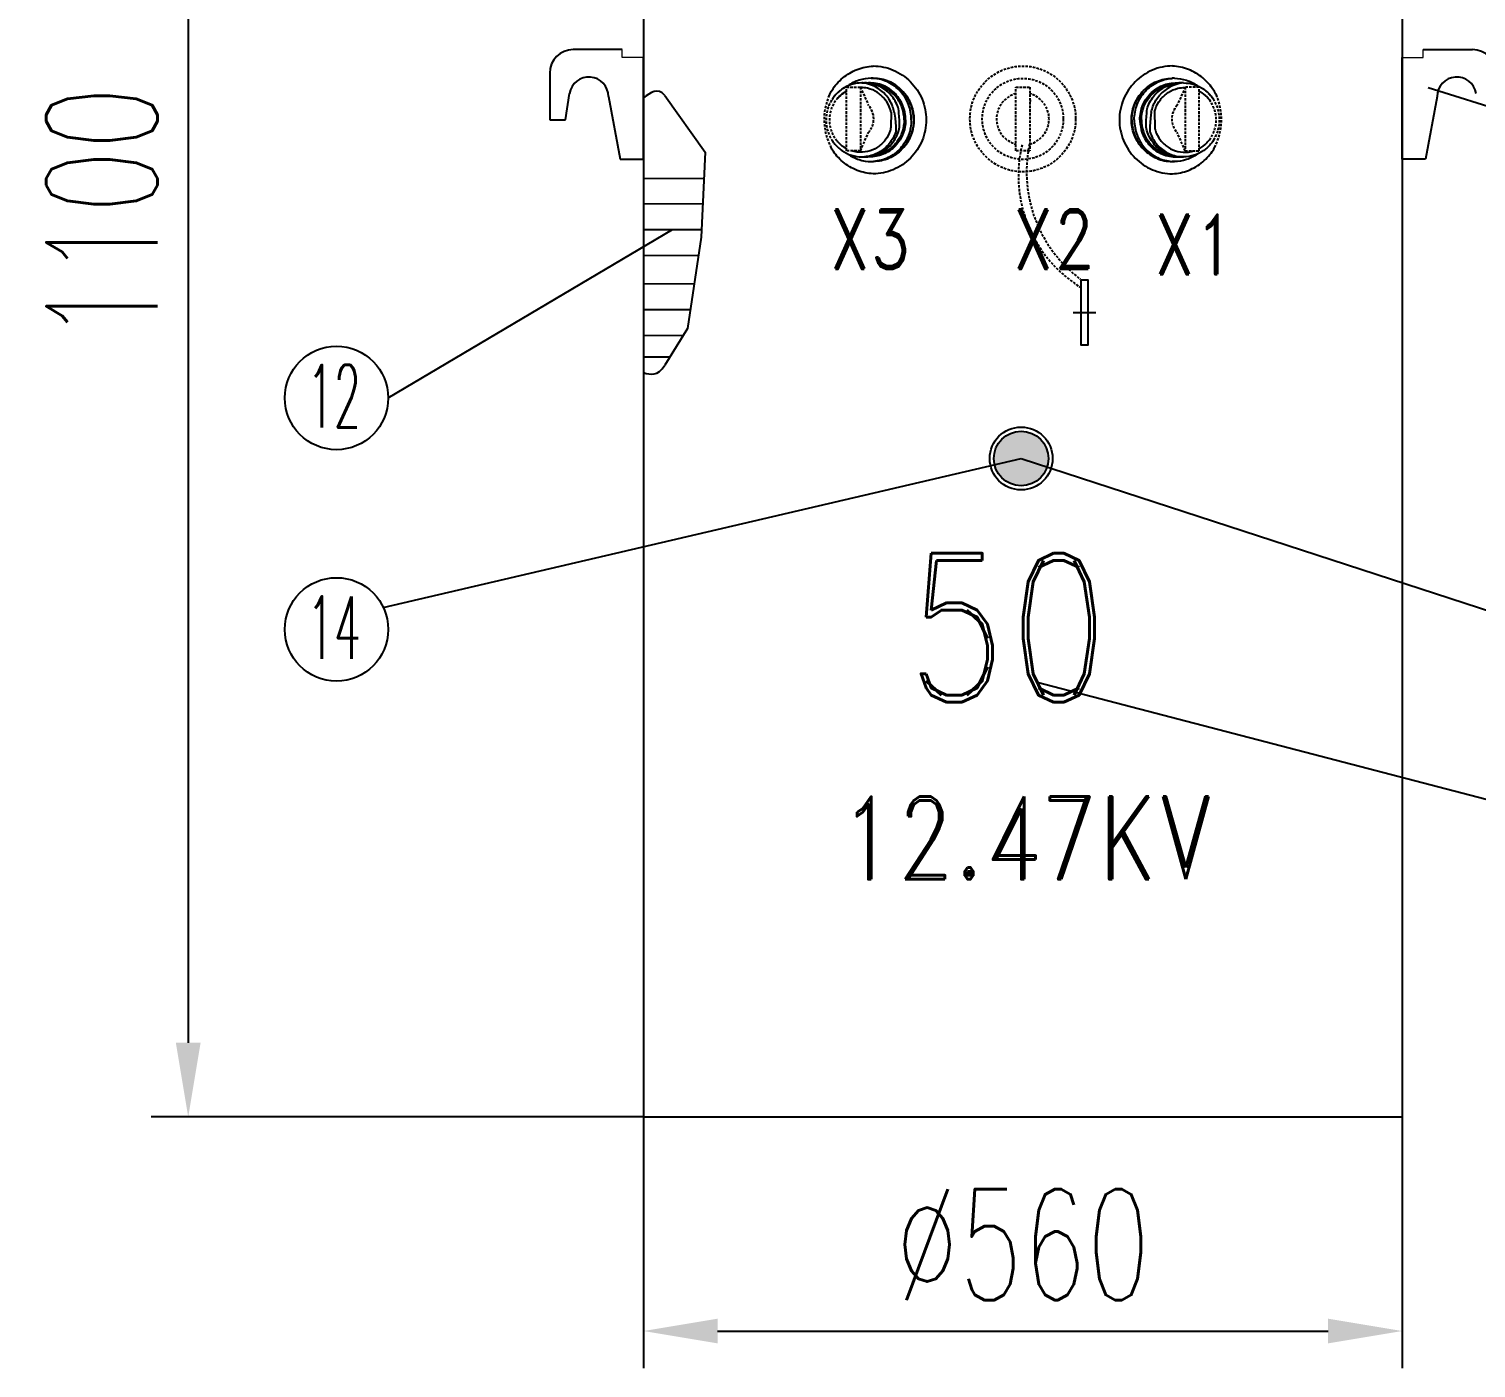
# Model space of a CAD drawing. Extents: x 4438 to 384502, y -178203 to -21188.
# Drawn here: x 377758 to 378345, y -173131 to -172588 of the extents above; entities that cross this region are included whole.
import ezdxf

# ---------------------------------------------------------------- set-up
doc = ezdxf.new("R2010")
doc.units = 0
doc.header["$LTSCALE"] = 8
doc.header["$MEASUREMENT"] = 0
doc.linetypes.add('HIDDEN', pattern=[0.375, 0.25, -0.125])
doc.layers.get('0').update_dxf_attribs({"linetype": 'CONTINUOUS'})
doc.layers.get('DEFPOINTS').update_dxf_attribs({"linetype": 'CONTINUOUS'})
doc.layers.add('PL', color=5, linetype='CONTINUOUS')
doc.layers.add('细', color=7, linetype='CONTINUOUS', lineweight=20)
doc.styles.add('DFT', font='simplex', dxfattribs={"width": 0.67, "bigfont": 'dft'})
doc.styles.get("Standard").update_dxf_attribs({"font": 'txt.shx', "width": 0.5, "bigfont": 'intecad.shx'})
doc.styles.add('数字与字母', font='romand.shx', dxfattribs={"width": 0.8, "bigfont": 'hztxt.shx'})
doc.dimstyles.new('INTE$0', dxfattribs={"dimscale": 5, "dimtxt": 4, "dimasz": 3, "dimexe": 3, "dimexo": 0, "dimgap": 1, "dimtad": 1, "dimdec": 3, "dimdsep": 46, "dimtxsty": 'DFT', "dimcen": 0, "dimclrd": 3, "dimclre": 3, "dimclrt": 6, "dimadec": 0, "dimazin": 0, "dimtfac": 1, "dimtdec": 3, "dimtix": 1, "dimtmove": 1, "dimatfit": 0, "dimfxl": 1, "dimtolj": 1, "dimtzin": 0, "dimarcsym": 0})

# ---------------------------------------------------------------- blocks, each defined once
blk = doc.blocks.new('*D33')
at = {"color": 3, "lineweight": -2, "transparency": 16777216}
for p, q in [((378007.26, -173028.83), (378007.26, -173130.57)), ((378314.57, -173028.83), (378314.57, -173130.57)), ((378037.26, -173115.57), (378284.57, -173115.57))]:
    blk.add_line(p, q, dxfattribs=at)
at = {"color": 3, "transparency": 16777216}
for points in [[(378037.26, -173110.57), (378037.26, -173120.57), (378007.26, -173115.57)], [(378284.57, -173110.57), (378284.57, -173120.57), (378314.57, -173115.57)]]:
    blk.add_solid(points, dxfattribs=at)
at = {"layer": 'DEFPOINTS', "color": 0, "transparency": 16777216}
for p in [(378007.26, -173028.83), (378314.57, -173028.83), (378314.57, -173115.57)]:
    blk.add_point(p, dxfattribs=at)
at = {"color": 6, "transparency": 16777216, "insert": (378160.92, -173080.57), "char_height": 45, "attachment_point": 5, "style": 'DFT'}
blk.add_mtext('\\A1;%%C560', dxfattribs=at)
blk = doc.blocks.new('*D34')
at = {"color": 3, "lineweight": -2, "transparency": 16777216}
for p, q in [((378049.02, -172297.2), (377807.82, -172297.2)), ((377822.82, -172327.2), (377822.82, -172998.83)), ((378007.26, -173028.83), (377807.82, -173028.83))]:
    blk.add_line(p, q, dxfattribs=at)
at = {"color": 3, "transparency": 16777216}
for points in [[(377817.82, -172327.2), (377827.82, -172327.2), (377822.82, -172297.2)], [(377817.82, -172998.83), (377827.82, -172998.83), (377822.82, -173028.83)]]:
    blk.add_solid(points, dxfattribs=at)
at = {"layer": 'DEFPOINTS', "color": 0, "transparency": 16777216}
for p in [(378049.02, -172297.2), (377822.82, -173028.83), (378007.26, -173028.83)]:
    blk.add_point(p, dxfattribs=at)
at = {"color": 6, "transparency": 16777216, "insert": (377787.82, -172663.02), "char_height": 45, "attachment_point": 5, "rotation": 90, "style": 'DFT'}
blk.add_mtext('\\A1;1100', dxfattribs=at)

msp = doc.modelspace()

# ---------------------------------------------------------------- hatches: boundary and pattern name
at = {"layer": 'PL', "ltscale": 0.5}
msp.add_hatch(color=7, dxfattribs=at).paths.add_polyline_path([(378171.284, -172762.174, 1), (378149.189, -172762.174, 1)])

# ---------------------------------------------------------------- linework, layer by layer
at = {"color": 1}
for p, q in [((378461.365, -172654.851), (378325.125, -172612.009)), ((377903.819, -172737.65), (378019.037, -172669.427)), ((377901.825, -172822.464), (378160.236, -172762.174)), ((378160.236, -172762.174), (378369.118, -172830.279)), ((378461.365, -172929.694), (378166.698, -172852.911))]:
    msp.add_line(p, q, dxfattribs=at)
for centre in [(377882.874, -172737.65), (377882.874, -172831.382)]:
    msp.add_circle(centre, 20.944, dxfattribs=at)
at = {"color": 7, "linetype": 'HIDDEN', "ltscale": 0.5}
for centre, radius, start, end in [((378212.2, -172647.634), 53.079, 166.336338, 238.559142), ((378212.2, -172647.634), 53.079, 166.336338, 238.559142), ((378216.871, -172645.995), 54.425, 168.181309, 233.194878), ((378216.871, -172645.995), 54.425, 168.181309, 233.194878)]:
    msp.add_arc(centre, radius, start, end, dxfattribs=at)
at = {"layer": 'PL', "color": 7, "ltscale": 0.5}
for p, q in [((378007.256, -172559.522), (378007.256, -173028.833)), ((378314.574, -172554.318), (378314.574, -173028.833)), ((377998.662, -172596.569), (377978.784, -172596.569)), ((378007.256, -172640.859), (378007.256, -172599.733)), ((378314.574, -172640.859), (378314.574, -172599.733)), ((378323.169, -172596.569), (378343.047, -172596.569)), ((377969.293, -172606.06), (377969.293, -172625.041)), ((377975.62, -172625.041), (377977.297, -172614.328)), ((377993.02, -172615.551), (377997.765, -172640.859)), ((378328.811, -172615.551), (378324.065, -172640.859)), ((377969.293, -172625.041), (377975.62, -172625.041)), ((377997.765, -172640.859), (378007.256, -172640.859)), ((378324.065, -172640.859), (378314.574, -172640.859)), ((378007.256, -172648.626), (378031.734, -172648.702)), ((378007.256, -172658.917), (378031.28, -172658.993)), ((378007.256, -172669.408), (378030.818, -172669.447)), ((378007.256, -172679.832), (378029.571, -172679.902)), ((378007.256, -172691.328), (378027.834, -172691.393)), ((378187.317, -172689.82), (378187.317, -172716.2)), ((378007.256, -172701.819), (378026.253, -172701.851)), ((378007.256, -172706.244), (378007.256, -172736.374)), ((378181.303, -172703.01), (378190.528, -172703.01)), ((378007.256, -172712.244), (378023.343, -172712.294)), ((378007.256, -172720.939), (378017.951, -172720.973)), ((378007.256, -173028.833), (378314.574, -173028.833))]:
    msp.add_line(p, q, dxfattribs=at)
at = {"layer": 'PL', "linetype": 'HIDDEN', "ltscale": 0.5}
for p, q in [((378095.127, -172611.723), (378098.384, -172619.099)), ((378226.703, -172611.723), (378223.446, -172619.099)), ((378095.127, -172637.51), (378098.384, -172630.134)), ((378226.703, -172637.51), (378223.446, -172630.134))]:
    msp.add_line(p, q, dxfattribs=at)
at = {"layer": 'PL', "ltscale": 0.5}
for p, q in [((378095.763, -172610.043), (378096.742, -172610.043)), ((378099.478, -172608.171), (378100.447, -172608.171)), ((378222.353, -172608.171), (378221.384, -172608.171)), ((378226.067, -172610.043), (378225.088, -172610.043)), ((378082.091, -172615.041), (378082.09, -172615.035)), ((378164.359, -172617.291), (378163.719, -172617.291)), ((378239.739, -172615.041), (378239.74, -172615.035)), ((378082.09, -172635.003), (378082.091, -172634.996)), ((378239.74, -172635.003), (378239.739, -172634.996)), ((378095.763, -172639.995), (378096.742, -172639.995)), ((378226.067, -172639.995), (378225.088, -172639.995)), ((378099.478, -172641.867), (378100.447, -172641.867)), ((378222.353, -172641.867), (378221.384, -172641.867))]:
    msp.add_line(p, q, dxfattribs=at)
at = {"layer": 'PL', "linetype": 'HIDDEN', "ltscale": 0.5}
for points in [[(378089.52, -172611.723), (378095.127, -172611.723), (378095.127, -172637.51), (378089.52, -172637.51)], [(378232.311, -172611.723), (378226.703, -172611.723), (378226.703, -172637.51), (378232.311, -172637.51)]]:
    msp.add_lwpolyline(points, close=True, dxfattribs=at)
at = {"layer": 'PL', "color": 5, "linetype": 'HIDDEN', "ltscale": 0.5}
msp.add_lwpolyline([(378158.112, -172611.723), (378163.719, -172611.723), (378163.719, -172637.51), (378158.112, -172637.51)], close=True, dxfattribs=at)
at = {"layer": 'PL', "color": 7, "ltscale": 0.5, "flags": 128}
msp.add_lwpolyline([(378015.877, -172615.138), (378032.203, -172638.073), (378030.681, -172672.565), (378025.102, -172709.463), (378015.877, -172724.31)], dxfattribs=at)
at = {"layer": 'PL', "color": 7, "ltscale": 0.5}
msp.add_lwpolyline([(378184.514, -172689.82), (378187.317, -172689.82), (378187.317, -172716.2), (378184.514, -172716.2)], close=True, dxfattribs=at)
at = {"layer": 'PL', "color": 5, "linetype": 'HIDDEN', "ltscale": 0.5}
for radius in [21.416, 16.416]:
    msp.add_circle((378160.915, -172624.617), radius, dxfattribs=at)
at = {"layer": 'PL', "color": 7, "ltscale": 0.5}
for radius in [12.721, 11.047]:
    msp.add_circle((378160.236, -172762.174), radius, dxfattribs=at)
for centre, radius, start, end in [((377978.784, -172606.06), 9.491, 90, 180), ((378343.047, -172606.06), 9.491, 0, 90), ((377985.111, -172615.551), 7.909, 0, 171.104205), ((378336.719, -172615.551), 7.909, 8.895795, 180)]:
    msp.add_arc(centre, radius, start, end, dxfattribs=at)
at = {"layer": 'PL', "linetype": 'HIDDEN', "ltscale": 0.5}
for centre, radius, start, end in [((378096.372, -172625.021), 15.172, 120.072308, 212.312326), ((378225.458, -172625.021), 15.172, 327.687674, 59.927692), ((378104.835, -172624.859), 24.407, 156.26427, 207.53399), ((378095.845, -172625.019), 13.273, 118.456982, 217.673716), ((378225.986, -172625.019), 13.273, 322.326284, 61.543018), ((378216.995, -172624.859), 24.407, 332.46601, 23.73573), ((378092.324, -172624.617), 8.196, 317.686277, 42.313723), ((378229.507, -172624.617), 8.196, 137.686277, 222.313723)]:
    msp.add_arc(centre, radius, start, end, dxfattribs=at)
at = {"layer": 'PL', "ltscale": 0.5}
for centre, radius, start, end in [((378095.763, -172624.024), 13.982, 85.988788, 89.999991), ((378094.327, -172624.684), 14.761, 41.722777, 82.429435), ((378095.764, -172624.001), 13.958, 85.56371, 85.987581), ((378096.742, -172624.028), 13.986, 83.663211, 89.998126), ((378096.737, -172624.064), 14.021, 78.885493, 83.658125), ((378096.733, -172624.079), 14.037, 75.090543, 78.884328), ((378099.477, -172623.893), 15.722, 86.475762, 89.998742), ((378096.712, -172624.156), 14.117, 69.986432, 75.087098), ((378096.698, -172624.194), 14.158, 66.619477, 69.986326), ((378096.653, -172624.295), 14.268, 60.955056, 66.614229), ((378096.624, -172624.347), 14.328, 58.240784, 60.95647), ((378096.55, -172624.464), 14.466, 51.759719, 58.232547), ((378225.281, -172624.464), 14.466, 121.767453, 128.240281), ((378227.504, -172624.684), 14.761, 97.570565, 138.277223), ((378225.206, -172624.347), 14.328, 119.04353, 121.759216), ((378225.178, -172624.295), 14.268, 113.385771, 119.044944), ((378225.132, -172624.194), 14.158, 110.013674, 113.380523), ((378225.118, -172624.156), 14.117, 104.912902, 110.013568), ((378222.353, -172623.893), 15.722, 90.001258, 93.524238), ((378225.097, -172624.079), 14.037, 101.115672, 104.909457), ((378225.094, -172624.064), 14.021, 96.341875, 101.114507), ((378225.089, -172624.028), 13.986, 90.001874, 96.336789), ((378226.066, -172624.001), 13.958, 94.012419, 94.43629), ((378226.067, -172624.024), 13.982, 90.000009, 94.011212), ((378096.508, -172624.518), 14.535, 49.945559, 51.762889), ((378096.403, -172624.638), 14.694, 42.335881, 49.932942), ((378225.428, -172624.638), 14.694, 130.067058, 137.664119), ((378225.323, -172624.518), 14.535, 128.237111, 130.054441), ((378096.403, -172625.399), 14.694, 310.067121, 317.662069), ((378225.428, -172625.399), 14.694, 222.337931, 229.932879), ((378095.763, -172626.013), 13.982, 270.000009, 274.011212), ((378095.764, -172626.037), 13.958, 274.012419, 274.43629), ((378096.742, -172626.009), 13.986, 270.001871, 276.335147), ((378096.737, -172625.974), 14.021, 276.340234, 281.113839), ((378096.733, -172625.958), 14.037, 281.115002, 284.907784), ((378096.712, -172625.882), 14.117, 284.911232, 290.01233), ((378096.698, -172625.843), 14.158, 290.012435, 293.379248), ((378096.653, -172625.742), 14.268, 293.384499, 299.043722), ((378096.624, -172625.69), 14.328, 299.042308, 301.758591), ((378096.55, -172625.574), 14.466, 301.766827, 308.239144), ((378096.508, -172625.519), 14.535, 308.235975, 310.054511), ((378225.323, -172625.519), 14.535, 229.945489, 231.764025), ((378225.281, -172625.574), 14.466, 231.760856, 238.233173), ((378225.206, -172625.69), 14.328, 238.241409, 240.957692), ((378225.178, -172625.742), 14.268, 240.956278, 246.615501), ((378225.132, -172625.843), 14.158, 246.620752, 249.987565), ((378225.118, -172625.882), 14.117, 249.98767, 255.088768), ((378225.097, -172625.958), 14.037, 255.092216, 258.884998), ((378225.094, -172625.974), 14.021, 258.886161, 263.659766), ((378225.089, -172626.009), 13.986, 263.664853, 269.998129), ((378226.066, -172626.037), 13.958, 265.56371, 265.987581), ((378226.067, -172626.013), 13.982, 265.988788, 269.999991), ((378099.477, -172626.144), 15.722, 270.001258, 273.524238), ((378222.353, -172626.144), 15.722, 266.475762, 269.998742)]:
    msp.add_arc(centre, radius, start, end, dxfattribs=at)
at = {"layer": 'PL', "color": 5, "linetype": 'HIDDEN', "ltscale": 0.5}
for start, end in [(105.299073, 254.700927), (285.299073, 74.700927)]:
    msp.add_arc((378160.915, -172624.617), 10.625, start, end, dxfattribs=at)
at = {"layer": 'PL', "ltscale": 0.5}
for points, knots in [([(378082.493, -172615.035), (378082.823, -172614.369), (378084.296, -172611.739), (378087.786, -172607.737), (378093.644, -172604.254), (378098.085, -172603.305), (378100.298, -172603.201)], [0.1713312, 0.1713312, 0.1713312, 0.1713312, 0.25361004, 0.50477744, 0.75329172, 1, 1, 1, 1]), ([(378100.285, -172603.179), (378103.054, -172603.179), (378108.691, -172604.347), (378115.81, -172609.205), (378120.64, -172616.437), (378121.782, -172622.176), (378121.782, -172625.019)], [0, 0, 0, 0, 0.2459609, 0.4956412, 0.7474481, 1, 1, 1, 1]), ([(378221.545, -172603.179), (378218.777, -172603.179), (378213.14, -172604.347), (378206.02, -172609.205), (378201.191, -172616.437), (378200.049, -172622.176), (378200.049, -172625.019)], [0, 0, 0, 0, 0.2459609, 0.4956412, 0.7474481, 1, 1, 1, 1]), ([(378239.338, -172615.035), (378239.008, -172614.369), (378237.534, -172611.739), (378234.044, -172607.737), (378228.186, -172604.254), (378223.745, -172603.305), (378221.532, -172603.201)], [0.1713312, 0.1713312, 0.1713312, 0.1713312, 0.25361004, 0.50477744, 0.75329172, 1, 1, 1, 1]), ([(378095.763, -172610.043), (378094.33, -172610.043), (378091.439, -172610.488), (378087.505, -172612.429), (378084.982, -172614.816), (378083.835, -172616.451), (378083.55, -172616.907)], [0, 0, 0, 0, 0.24782256, 0.49672452, 0.74741621, 0.83991315, 0.83991315, 0.83991315, 0.83991315]), ([(378099.478, -172608.171), (378097.821, -172608.171), (378094.479, -172608.699), (378091.468, -172610.236), (378090.117, -172611.21)], [0, 0, 0, 0, 0.4988158, 1, 1, 1, 1]), ([(378107.571, -172621.899), (378107.474, -172621.488), (378106.955, -172619.673), (378105.368, -172616.698), (378102.139, -172613.708), (378098.56, -172612.178), (378096.17, -172611.91), (378095.212, -172611.915)], [0.09088188, 0.09088188, 0.09088188, 0.09088188, 0.12735836, 0.2538312, 0.37890638, 0.50267986, 0.58548936, 0.58548936, 0.58548936, 0.58548936]), ([(378110.932, -172628.14), (378110.993, -172627.827), (378110.799, -172621.177), (378110.237, -172619.263), (378108.893, -172616.659), (378107.081, -172614.374), (378104.869, -172612.496), (378102.343, -172611.098), (378099.599, -172610.237), (378097.692, -172610.043), (378096.742, -172610.043)], [0.12194374, 0.12194374, 0.12194374, 0.12194374, 0.12677734, 0.25327819, 0.37928554, 0.50464105, 0.62929002, 0.75328513, 0.876775, 1, 1, 1, 1]), ([(378113.459, -172625.019), (378113.459, -172623.986), (378113.251, -172621.916), (378112.331, -172618.948), (378110.839, -172616.237), (378108.839, -172613.9), (378106.416, -172612.039), (378103.672, -172610.734), (378100.728, -172610.042), (378098.712, -172610.01), (378097.718, -172610.101)], [0, 0, 0, 0, 0.1272333, 0.2541042, 0.3803285, 0.5057114, 0.6302036, 0.7539071, 0.8770607, 1, 1, 1, 1]), ([(378115.752, -172625.019), (378115.752, -172622.912), (378114.979, -172618.677), (378112.174, -172614.106), (378109.08, -172611.292), (378106.417, -172609.668), (378103.507, -172608.591), (378101.466, -172608.263), (378100.444, -172608.2)], [0, 0, 0, 0, 0.2532512, 0.5043432, 0.6292554, 0.7533897, 0.8768919, 1, 1, 1, 1]), ([(378116.721, -172625.019), (378116.721, -172623.918), (378116.511, -172621.714), (378115.581, -172618.537), (378114.071, -172615.607), (378112.036, -172613.037), (378109.555, -172610.926), (378106.722, -172609.356), (378103.647, -172608.389), (378101.51, -172608.171), (378100.447, -172608.171)], [0, 0, 0, 0, 0.1271196, 0.2539133, 0.3801207, 0.505552, 0.6301381, 0.7539382, 0.8771334, 1, 1, 1, 1]), ([(378112.856, -172625.019), (378112.856, -172623.379), (378112.307, -172620.085), (378109.919, -172615.728), (378106.246, -172612.449), (378103.194, -172611.242), (378101.632, -172610.929)], [0, 0, 0, 0, 0.2534523, 0.5050708, 0.7538289, 1, 1, 1, 1]), ([(378205.11, -172625.019), (378205.11, -172623.918), (378205.319, -172621.714), (378206.249, -172618.537), (378207.76, -172615.607), (378209.795, -172613.037), (378212.276, -172610.926), (378215.109, -172609.356), (378218.183, -172608.389), (378220.32, -172608.171), (378221.384, -172608.171)], [0, 0, 0, 0, 0.1271196, 0.2539133, 0.3801207, 0.505552, 0.6301381, 0.7539382, 0.8771334, 1, 1, 1, 1]), ([(378206.079, -172625.019), (378206.079, -172622.912), (378206.852, -172618.677), (378209.657, -172614.106), (378212.75, -172611.292), (378215.414, -172609.668), (378218.324, -172608.591), (378220.365, -172608.263), (378221.387, -172608.2)], [0, 0, 0, 0, 0.2532512, 0.5043432, 0.6292554, 0.7533897, 0.8768919, 1, 1, 1, 1]), ([(378208.372, -172625.019), (378208.372, -172623.986), (378208.579, -172621.916), (378209.5, -172618.948), (378210.992, -172616.237), (378212.992, -172613.9), (378215.415, -172612.039), (378218.158, -172610.734), (378221.102, -172610.042), (378223.119, -172610.01), (378224.113, -172610.101)], [0, 0, 0, 0, 0.1272333, 0.2541042, 0.3803285, 0.5057114, 0.6302036, 0.7539071, 0.8770607, 1, 1, 1, 1]), ([(378208.974, -172625.019), (378208.974, -172623.379), (378209.524, -172620.085), (378211.912, -172615.728), (378215.585, -172612.449), (378218.637, -172611.242), (378220.199, -172610.929)], [0, 0, 0, 0, 0.2534523, 0.5050708, 0.7538289, 1, 1, 1, 1]), ([(378210.899, -172628.14), (378210.837, -172627.827), (378211.032, -172621.177), (378211.593, -172619.263), (378212.938, -172616.659), (378214.75, -172614.374), (378216.961, -172612.496), (378219.488, -172611.098), (378222.231, -172610.237), (378224.138, -172610.043), (378225.088, -172610.043)], [0.12194374, 0.12194374, 0.12194374, 0.12194374, 0.12677734, 0.25327819, 0.37928554, 0.50464105, 0.62929002, 0.75328513, 0.876775, 1, 1, 1, 1]), ([(378214.259, -172621.899), (378214.356, -172621.488), (378214.876, -172619.673), (378216.463, -172616.698), (378219.692, -172613.708), (378223.271, -172612.178), (378225.661, -172611.91), (378226.618, -172611.915)], [0.09088188, 0.09088188, 0.09088188, 0.09088188, 0.12735836, 0.2538312, 0.37890638, 0.50267986, 0.58548936, 0.58548936, 0.58548936, 0.58548936]), ([(378222.353, -172608.171), (378224.009, -172608.171), (378227.351, -172608.699), (378230.363, -172610.236), (378231.713, -172611.21)], [0, 0, 0, 0, 0.4988158, 1, 1, 1, 1]), ([(378226.067, -172610.043), (378227.501, -172610.043), (378230.392, -172610.488), (378234.325, -172612.429), (378236.849, -172614.816), (378237.996, -172616.451), (378238.28, -172616.907)], [0, 0, 0, 0, 0.24782256, 0.49672452, 0.74741621, 0.83991315, 0.83991315, 0.83991315, 0.83991315]), ([(378089.52, -172613.349), (378088.319, -172613.984), (378086.833, -172615.113), (378085.633, -172616.52), (378085.339, -172616.907)], [0.75639103, 0.75639103, 0.75639103, 0.75639103, 0.87393683, 0.91589559, 0.91589559, 0.91589559, 0.91589559]), ([(378108.862, -172621.899), (378108.699, -172621.105), (378107.961, -172618.544), (378106.564, -172616.228), (378105.344, -172614.86)], [0.28347025, 0.28347025, 0.28347025, 0.28347025, 0.50208843, 1, 1, 1, 1]), ([(378116.925, -172625.019), (378116.925, -172623.02), (378116.205, -172619.006), (378114.099, -172615.509), (378112.782, -172614.028)], [0, 0, 0, 0, 0.5020825, 1, 1, 1, 1]), ([(378204.905, -172625.019), (378204.905, -172623.02), (378205.626, -172619.006), (378207.732, -172615.509), (378209.049, -172614.028)], [0, 0, 0, 0, 0.5020825, 1, 1, 1, 1]), ([(378212.968, -172621.899), (378213.131, -172621.105), (378213.87, -172618.544), (378215.267, -172616.228), (378216.487, -172614.86)], [0.28347025, 0.28347025, 0.28347025, 0.28347025, 0.50208843, 1, 1, 1, 1]), ([(378232.311, -172613.349), (378233.511, -172613.984), (378234.998, -172615.113), (378236.198, -172616.52), (378236.492, -172616.907)], [0.75639103, 0.75639103, 0.75639103, 0.75639103, 0.87393683, 0.91589559, 0.91589559, 0.91589559, 0.91589559]), ([(378107.571, -172621.899), (378107.474, -172628.549), (378106.955, -172630.364), (378105.368, -172633.339), (378102.139, -172636.329), (378098.125, -172638.046), (378094.412, -172638.25), (378092.224, -172637.762), (378091.457, -172637.51)], [0.09088188, 0.09088188, 0.09088188, 0.09088188, 0.12735836, 0.2538312, 0.37890638, 0.50267986, 0.62582776, 0.69562282, 0.69562282, 0.69562282, 0.69562282]), ([(378108.862, -172621.899), (378109.746, -172628.938), (378109.003, -172631.512), (378107.112, -172634.633), (378104.41, -172637.133), (378102.082, -172638.587), (378099.534, -172639.568), (378097.743, -172639.883), (378096.844, -172639.953)], [0.14246378, 0.14246378, 0.14246378, 0.14246378, 0.2532215, 0.50432367, 0.62924453, 0.75339094, 0.87690011, 1, 1, 1, 1]), ([(378212.968, -172621.899), (378212.085, -172628.938), (378212.828, -172631.512), (378214.719, -172634.633), (378217.42, -172637.133), (378219.748, -172638.587), (378222.296, -172639.568), (378224.088, -172639.883), (378224.986, -172639.953)], [0.14246378, 0.14246378, 0.14246378, 0.14246378, 0.2532215, 0.50432367, 0.62924453, 0.75339094, 0.87690011, 1, 1, 1, 1]), ([(378214.259, -172621.899), (378214.356, -172628.549), (378214.876, -172630.364), (378216.463, -172633.339), (378219.692, -172636.329), (378223.706, -172638.046), (378227.419, -172638.25), (378229.606, -172637.762), (378230.373, -172637.51)], [0.09088188, 0.09088188, 0.09088188, 0.09088188, 0.12735836, 0.2538312, 0.37890638, 0.50267986, 0.62582776, 0.69562282, 0.69562282, 0.69562282, 0.69562282]), ([(378096.742, -172639.995), (378097.692, -172639.995), (378099.599, -172639.8), (378102.343, -172638.939), (378104.869, -172637.541), (378107.081, -172635.663), (378108.893, -172633.378), (378110.237, -172630.774), (378110.799, -172628.86), (378110.987, -172627.863), (378110.993, -172627.827)], [0, 0, 0, 0, 0.12322495, 0.24671481, 0.37070995, 0.49535895, 0.62071451, 0.74672187, 0.87322272, 0.87805626, 0.87805626, 0.87805626, 0.87805626]), ([(378113.459, -172625.019), (378113.459, -172626.052), (378113.251, -172628.121), (378112.331, -172631.089), (378110.839, -172633.801), (378108.839, -172636.137), (378106.416, -172637.998), (378103.672, -172639.303), (378100.728, -172639.995), (378098.712, -172640.027), (378097.718, -172639.936)], [0, 0, 0, 0, 0.1272333, 0.2541042, 0.3803285, 0.5057114, 0.6302036, 0.7539071, 0.8770607, 1, 1, 1, 1]), ([(378121.782, -172625.019), (378121.782, -172627.862), (378120.64, -172633.601), (378115.81, -172640.832), (378108.691, -172645.69), (378103.054, -172646.859), (378100.285, -172646.859)], [0, 0, 0, 0, 0.2525519, 0.5043588, 0.7540391, 1, 1, 1, 1]), ([(378115.752, -172625.019), (378115.752, -172627.126), (378114.979, -172631.36), (378112.174, -172635.931), (378109.08, -172638.745), (378106.417, -172640.369), (378103.507, -172641.446), (378101.466, -172641.774), (378100.444, -172641.837)], [0, 0, 0, 0, 0.2532512, 0.5043432, 0.6292554, 0.7533897, 0.8768919, 1, 1, 1, 1]), ([(378116.721, -172625.019), (378116.721, -172626.119), (378116.511, -172628.323), (378115.581, -172631.5), (378114.071, -172634.431), (378112.036, -172637.001), (378109.555, -172639.112), (378106.722, -172640.681), (378103.647, -172641.649), (378101.51, -172641.867), (378100.447, -172641.867)], [0, 0, 0, 0, 0.1271196, 0.2539133, 0.3801207, 0.505552, 0.6301381, 0.7539382, 0.8771334, 1, 1, 1, 1]), ([(378112.856, -172625.019), (378112.856, -172626.658), (378112.307, -172629.952), (378109.919, -172634.309), (378106.246, -172637.589), (378103.194, -172638.795), (378101.632, -172639.108)], [0, 0, 0, 0, 0.2534523, 0.5050708, 0.7538289, 1, 1, 1, 1]), ([(378112.782, -172636.009), (378114.099, -172634.528), (378116.205, -172631.031), (378116.925, -172627.017), (378116.925, -172625.019)], [0, 0, 0, 0, 0.4979175, 1, 1, 1, 1]), ([(378200.049, -172625.019), (378200.049, -172627.862), (378201.191, -172633.601), (378206.02, -172640.832), (378213.14, -172645.69), (378218.777, -172646.859), (378221.545, -172646.859)], [0, 0, 0, 0, 0.2525519, 0.5043588, 0.7540391, 1, 1, 1, 1]), ([(378209.049, -172636.009), (378207.732, -172634.528), (378205.626, -172631.031), (378204.905, -172627.017), (378204.905, -172625.019)], [0, 0, 0, 0, 0.4979175, 1, 1, 1, 1]), ([(378205.11, -172625.019), (378205.11, -172626.119), (378205.319, -172628.323), (378206.249, -172631.5), (378207.76, -172634.431), (378209.795, -172637.001), (378212.276, -172639.112), (378215.109, -172640.681), (378218.183, -172641.649), (378220.32, -172641.867), (378221.384, -172641.867)], [0, 0, 0, 0, 0.1271196, 0.2539133, 0.3801207, 0.505552, 0.6301381, 0.7539382, 0.8771334, 1, 1, 1, 1]), ([(378206.079, -172625.019), (378206.079, -172627.126), (378206.852, -172631.36), (378209.657, -172635.931), (378212.75, -172638.745), (378215.414, -172640.369), (378218.324, -172641.446), (378220.365, -172641.774), (378221.387, -172641.837)], [0, 0, 0, 0, 0.2532512, 0.5043432, 0.6292554, 0.7533897, 0.8768919, 1, 1, 1, 1]), ([(378208.372, -172625.019), (378208.372, -172626.052), (378208.579, -172628.121), (378209.5, -172631.089), (378210.992, -172633.801), (378212.992, -172636.137), (378215.415, -172637.998), (378218.158, -172639.303), (378221.102, -172639.995), (378223.119, -172640.027), (378224.113, -172639.936)], [0, 0, 0, 0, 0.1272333, 0.2541042, 0.3803285, 0.5057114, 0.6302036, 0.7539071, 0.8770607, 1, 1, 1, 1]), ([(378208.974, -172625.019), (378208.974, -172626.658), (378209.524, -172629.952), (378211.912, -172634.309), (378215.585, -172637.589), (378218.637, -172638.795), (378220.199, -172639.108)], [0, 0, 0, 0, 0.2534523, 0.5050708, 0.7538289, 1, 1, 1, 1]), ([(378225.088, -172639.995), (378224.138, -172639.995), (378222.231, -172639.8), (378219.488, -172638.939), (378216.961, -172637.541), (378214.75, -172635.663), (378212.938, -172633.378), (378211.593, -172630.774), (378211.032, -172628.86), (378210.844, -172627.863), (378210.837, -172627.827)], [0, 0, 0, 0, 0.12322495, 0.24671481, 0.37070995, 0.49535895, 0.62071451, 0.74672187, 0.87322272, 0.87805626, 0.87805626, 0.87805626, 0.87805626]), ([(378083.55, -172633.131), (378083.835, -172633.586), (378084.982, -172635.221), (378087.505, -172637.608), (378091.439, -172639.549), (378094.33, -172639.995), (378095.763, -172639.995)], [0.16008608, 0.16008608, 0.16008608, 0.16008608, 0.25258375, 0.50327533, 0.75217727, 1, 1, 1, 1]), ([(378089.52, -172636.688), (378088.319, -172636.053), (378086.833, -172634.925), (378085.633, -172633.517), (378085.339, -172633.131)], [0.75639103, 0.75639103, 0.75639103, 0.75639103, 0.87393683, 0.91589559, 0.91589559, 0.91589559, 0.91589559]), ([(378238.28, -172633.131), (378237.996, -172633.586), (378236.849, -172635.221), (378234.325, -172637.608), (378230.392, -172639.549), (378227.501, -172639.995), (378226.067, -172639.995)], [0.16008608, 0.16008608, 0.16008608, 0.16008608, 0.25258375, 0.50327533, 0.75217727, 1, 1, 1, 1]), ([(378232.311, -172636.688), (378233.511, -172636.053), (378234.998, -172634.925), (378236.198, -172633.517), (378236.492, -172633.131)], [0.75639103, 0.75639103, 0.75639103, 0.75639103, 0.87393683, 0.91589559, 0.91589559, 0.91589559, 0.91589559]), ([(378100.298, -172646.836), (378098.085, -172646.732), (378093.644, -172645.783), (378087.786, -172642.3), (378084.296, -172638.298), (378083.193, -172636.142), (378083.193, -172636.142)], [0, 0, 0, 0, 0.24670828, 0.49522256, 0.74638996, 0.8286688, 0.8286688, 0.8286688, 0.8286688]), ([(378090.117, -172638.827), (378091.467, -172639.801), (378094.479, -172641.338), (378097.821, -172641.867), (378099.478, -172641.867)], [0, 0, 0, 0, 0.5011841, 1, 1, 1, 1]), ([(378221.532, -172646.836), (378223.745, -172646.732), (378228.186, -172645.783), (378234.044, -172642.3), (378237.534, -172638.298), (378238.638, -172636.142), (378238.638, -172636.142)], [0, 0, 0, 0, 0.24670828, 0.49522256, 0.74638996, 0.8286688, 0.8286688, 0.8286688, 0.8286688]), ([(378231.713, -172638.827), (378230.363, -172639.801), (378227.351, -172641.338), (378224.009, -172641.867), (378222.353, -172641.867)], [0, 0, 0, 0, 0.5011841, 1, 1, 1, 1])]:
    msp.add_open_spline(points, degree=3, knots=knots, dxfattribs=at)
at = {"layer": 'PL', "color": 7, "ltscale": 0.5}
for points in [[(378015.877, -172615.138), (378012.987, -172611.747), (378010.098, -172613.913), (378007.256, -172616.102)], [(378007.256, -172727.357), (378010.051, -172728.248), (378012.937, -172728.981), (378015.877, -172724.31)]]:
    msp.add_open_spline(points, degree=3, dxfattribs=at)
at = {"layer": '细', "color": 1}
for points in [[(378007.256, -172596.569), (378007.256, -172599.733), (377998.662, -172599.733), (377998.662, -172596.569)], [(378314.574, -172596.569), (378314.574, -172599.733), (378323.169, -172599.733), (378323.169, -172596.569)]]:
    msp.add_lwpolyline(points, dxfattribs=at)

# ---------------------------------------------------------------- texts
at = {"color": 3, "linetype": 'Continuous', "char_height": 25.3086, "width": 20.24686, "attachment_point": 3, "line_spacing_factor": 0.9}
for s, insert in [('12', (377892.697, -172724.269)), ('14', (377892.697, -172818))]:
    msp.add_mtext(s, dxfattribs=dict(at, insert=insert))
at = {"layer": 'PL', "color": 7, "ltscale": 0.5, "style": '数字与字母', "width": 0.8}
for s, height, p in [('X3', 24.1034, (378082.576, -172685.402)), ('X3', 24.1034, (378082.576, -172685.402)), ('X2', 24.1034, (378156.875, -172685.402)), ('X2', 24.1034, (378156.875, -172685.402)), ('X1', 24.1034, (378214.083, -172687.527)), ('X1', 24.1034, (378214.083, -172687.527)), ('50', 60.2585, (378113.502, -172860.836)), ('12.47KV', 33.4769, (378086.877, -172932.57))]:
    msp.add_text(s, height=height, dxfattribs=at).set_placement(p)

# ---------------------------------------------------------------- dimensions: what is measured, and where the dimension line sits
at = {"color": 1}
dim = msp.add_linear_dim(base=(377822.823, -173028.833), p1=(378049.017, -172297.199), p2=(378007.256, -173028.833), angle=90, text='1100', dimstyle='INTE$0', override={"dimtxt": 9, "dimasz": 6, "dimgap": 2.5, "dimdec": 2, "dimtdec": 2}, dxfattribs=at)
dim.commit()
dim.dimension.update_dxf_attribs({"geometry": '*D34', "text_midpoint": (377787.823, -172663.016)})
dim = msp.add_linear_dim(base=(378314.574, -173115.573), p1=(378007.256, -173028.833), p2=(378314.574, -173028.833), text='%%C560', dimstyle='INTE$0', override={"dimtxt": 9, "dimasz": 6, "dimgap": 2.5, "dimdec": 2, "dimtdec": 2}, dxfattribs=at)
dim.commit()
dim.dimension.update_dxf_attribs({"geometry": '*D33', "text_midpoint": (378160.915, -173080.573)})

doc.saveas('drawing.dxf')
